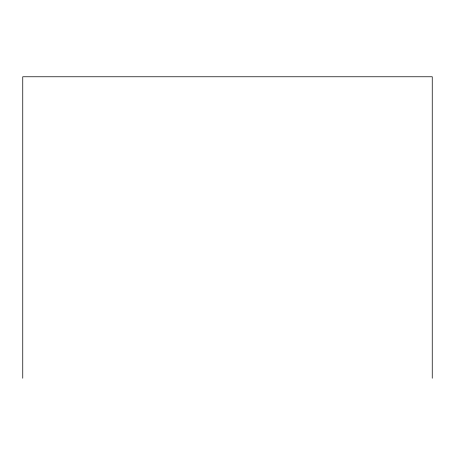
<?xml version="1.0" encoding="UTF-8"?>
<svg xmlns="http://www.w3.org/2000/svg" width="455" height="455" viewBox="0 0 455 455"><rect width="100%" height="100%" fill="white"/><g stroke="black" fill="none" stroke-linecap="round" stroke-linejoin="round"><path stroke-width="0.68" d="M432.25 378.236L432.25 76.764L22.75 76.764L22.75 378.236"/></g></svg>
